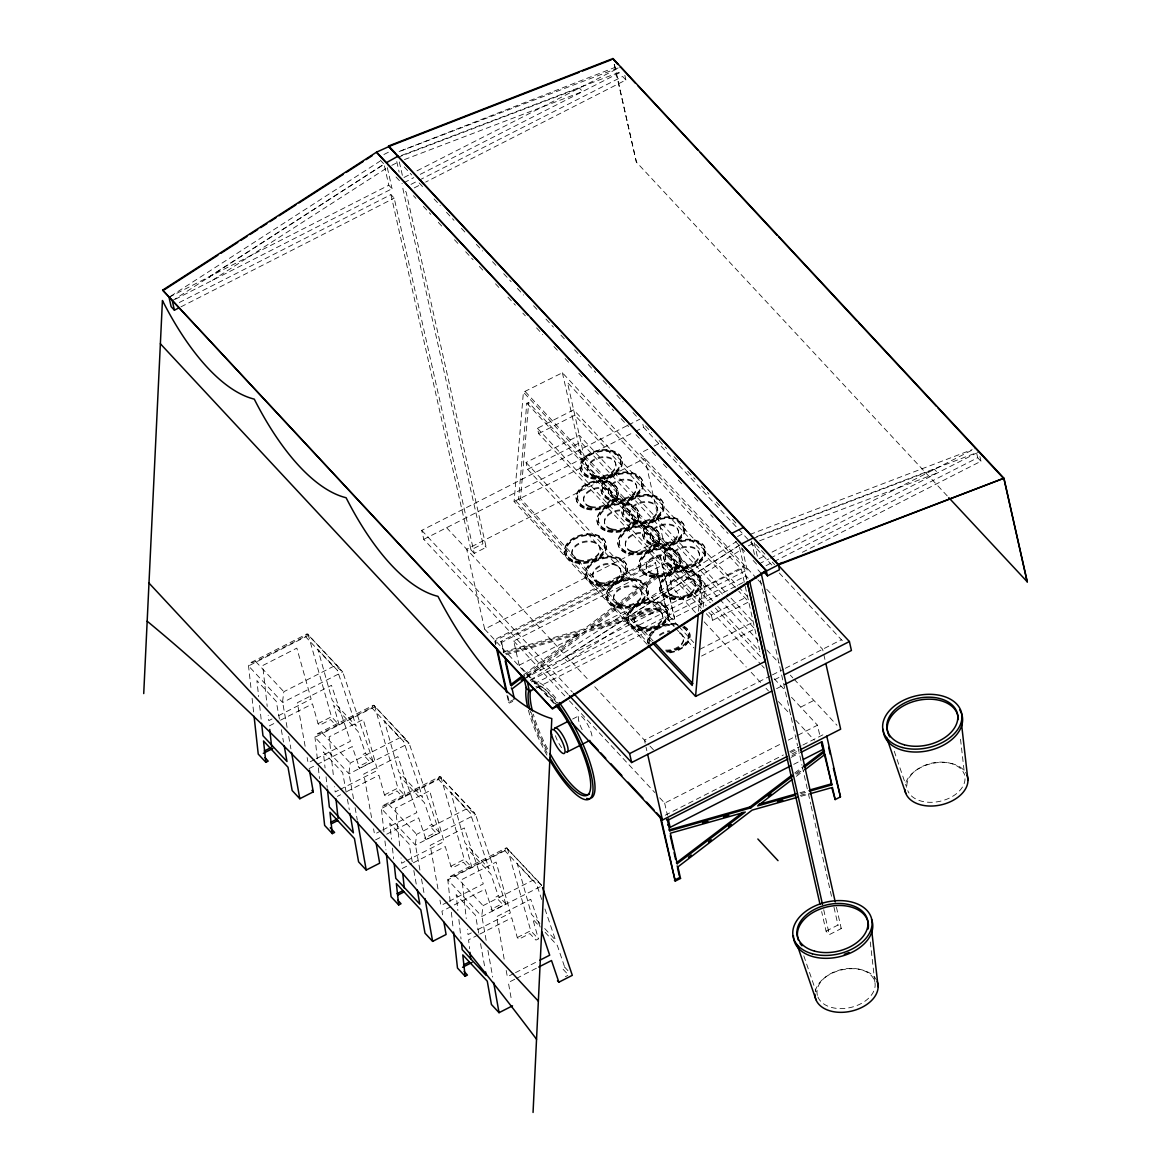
<?xml version="1.0" encoding="UTF-8"?>
<svg xmlns="http://www.w3.org/2000/svg" width="1171" height="1171" viewBox="0 0 1171 1171"><rect width="100%" height="100%" fill="white"/><g stroke="black" fill="none" stroke-linecap="round" stroke-linejoin="round"><path stroke-width="0.75" stroke-dasharray="5 3.75" d="M647.109 644.357L514.084 501.51L523.408 392.168L562.387 372.759L743.907 567.657L746.688 580.055M651.281 641.532L518.621 499.08L526.789 403.117L528.707 402.619L702.293 588.998L700.434 610.735M653.198 641.035L520.524 498.583L528.707 402.619M698.531 611.233L700.375 589.496L526.789 403.117M703.2 607.105L704.913 587.066L523.408 392.168M373.066 761.384L365.425 753.187L362.995 754.417L369.26 761.15L358.238 766.771L359.614 768.249L373.066 761.384L342.708 671.891L337.599 667.587L333.325 666.46L283.821 691.71L282.548 701.824L287.407 729.24M439.491 832.698L431.85 824.501L429.42 825.745L435.685 832.464L424.649 838.085L426.024 839.563L439.491 832.698L409.118 743.204L404.01 738.916L399.75 737.774L350.231 763.024L348.958 773.138L353.51 798.783M505.901 904.012L498.26 895.815L495.831 897.059L502.096 903.778L491.073 909.399L492.449 910.877L505.901 904.012L475.543 814.518L470.435 810.23L466.16 809.088L416.656 834.338L415.368 844.467L419.921 870.097M541.69 885.232L538.689 882.436L532.585 880.402L483.067 905.651L481.793 915.781L486.653 943.197M250.916 687.509L248.545 665.918L249.76 663.254L255.717 661.527L305.236 636.292L307.183 633.862L341.551 670.105M317.341 758.823L314.97 737.232L316.185 734.568L322.127 732.841L371.646 707.606L373.608 705.176L407.976 741.419M383.956 831.937L381.38 808.546L382.112 806.351L388.552 804.17L438.056 778.92L440.018 776.49L474.387 812.733M450.176 901.45L447.805 879.86L449.02 877.196L454.963 875.484L504.481 850.234L506.428 847.804L540.812 884.046M526.979 675.945L585.485 631.184L665.787 608.496L669.358 621.538L674.642 618.83L660.561 556.342L659.727 555.435L494.499 639.688L495.67 644.884M590.96 626.983L658.336 575.444L666.036 606.827L591.809 627.89L590.96 626.983L665.201 605.919L666.036 606.827M526.379 677.936L586.32 632.077L666.621 609.388M591.809 627.89L659.171 576.337M796.909 774.324L802.647 769.933M796.309 776.314L803.482 770.825M523.598 674.877L578.65 633.116L579.484 634.009L525.881 674.686M503.149 651.896L584.183 628.915L657.795 573.058L655.453 562.651L500.807 641.503L503.984 652.803L585.017 629.808L658.629 573.951L655.453 562.651M794.743 773.006L801.959 767.517M795.577 773.899L802.794 768.425M170.556 296.292L379.902 161.247M172.298 300.786L383.166 164.76M527.155 676.56L736.5 541.529M530.419 680.073L739.765 545.027M385.786 168.639L212.361 280.352L209.097 276.839L384.059 164.13L380.385 160.193M383.898 154.513L389.87 151.469M391.802 165.36L399.252 161.554L402.824 177.377M169.019 297.273L388.801 185.223L392.065 188.721L175.504 299.147M403.995 177.48L410.479 174.172M416.978 170.849L620.513 67.084M404.01 182.647L413.744 177.67M420.243 174.362L620.615 72.192M179.28 302.528L390.924 194.62L394.188 198.133L474.255 553.385L486.185 547.296L406.132 192.044L402.853 188.531L482.92 543.798L486.185 547.296M410.992 184.389L417.505 181.066M419.145 180.232L622.635 76.481L625.9 79.979L425.659 182.076M180.919 306.861L394.188 198.133M414.271 187.887L424.034 182.91M701.356 608.364L538.631 433.621L537.43 428.293L573.629 409.835L737.598 585.895M538.631 433.621L574.829 415.163L737.554 589.906M674.203 626.705L527.623 469.308L526.086 462.486L579.367 435.319L728.435 595.38M527.623 469.308L580.904 442.14L725.01 596.873M568.155 694.374L423.756 539.333L421.736 530.375L626.866 425.79M628.49 424.956L639.893 419.145M423.756 539.333L633.774 432.245M635.399 431.426L643.538 427.269L749.469 541.017M514.084 501.51L583.539 466.585L710.343 602.743M647.856 449.24L640.039 453.221L756.729 578.518M654.106 446.049L658.805 443.663M390.924 194.62L470.991 549.887L482.92 543.798M251.048 662.464L306.875 634.009M272.023 718.979L268.774 720.633L268.188 715.305M278.552 715.657L311.135 699.028L296.834 648.134L262.714 665.538L267.208 706.42M269.345 725.874L278.932 720.985M280.528 720.18L312.496 703.873L318.029 723.605L319.566 725.259L330.603 719.623L336.706 726.181M662.845 538.279L644.84 458.373L466.658 549.214L484.662 629.12L662.845 538.279L718.54 598.088M318.029 723.605L331.495 716.74L339.122 724.937L333.589 705.22L358.077 731.509L365.425 753.187M660.561 556.342L495.333 640.581L496.504 645.792M317.473 733.778L373.286 705.323M500.807 641.503L501.642 642.396L656.287 563.544M555.039 703.771L519.163 665.23L513.703 641.005L666.533 563.09L706.128 605.612M737.467 536.538L744.932 532.732M314.604 759.525L308.09 762.848L307.139 757.549M316.229 758.706L350.451 741.258L331.481 685.328L297.361 702.732L305.25 746.937M309.115 768.571L315.497 765.322M317.092 764.502L352.251 746.571L359.614 768.249M748.357 545.862L754.329 542.817L760.301 549.228M519.163 665.23L671.993 587.315L695.501 612.565M524.096 678.536L743.878 566.471L747.142 569.984L530.565 680.41M759.057 558.728L765.556 555.42M772.055 552.112L975.589 448.332M704.913 587.066L743.907 567.657M759.071 563.895L768.82 558.933M770.445 558.099L975.692 453.455M534.357 683.776L745.986 575.869L748.167 578.211M766.068 565.637L772.582 562.314M774.207 561.495L977.712 457.729L980.976 461.242L800.261 553.371M507.014 695.237L508.58 702.176L513.879 699.482M535.996 688.124L744.375 581.87M338.448 790.293L335.184 791.947L334.599 786.619M340.073 789.459L377.545 770.357L363.259 719.448L329.139 736.852L333.618 777.734M508.58 702.176L509.414 703.083L513.396 701.048M337.365 796.382L340.556 794.758M346.953 791.494L378.906 775.202L384.454 794.919L385.976 796.573L397.013 790.937L403.117 797.495M708.85 612.36L711.339 615.024L747.537 596.566L738.842 587.227M706.333 613.692L712.539 620.367L748.737 601.909L738.799 591.238M384.454 794.919L397.906 788.054L405.547 796.265L399.999 776.534L424.488 802.823L431.85 824.501M383.883 805.092L439.711 776.636M699.995 649.232L753.275 622.064L729.679 596.712M572.604 719.038L579.03 715.774M701.531 656.053L754.812 628.886L726.24 598.205M381.029 830.839L374.5 834.176L373.564 828.863M382.654 830.019L416.861 812.572L397.891 756.642L363.771 774.046L371.983 820.022M375.525 839.9L380.326 837.455M386.708 834.191L418.676 817.9L426.024 839.563M404.859 861.607L401.609 863.261L401.024 857.933M406.483 860.773L443.97 841.671L429.669 790.762L395.549 808.166L400.043 849.048M770.796 675.711L644.445 740.116L645.645 745.444M772.421 674.877L783.75 669.095M785.375 668.275L841.393 639.717M402.18 868.516L411.768 863.627M413.363 862.807L445.331 846.516L450.864 866.233L452.401 867.887L463.423 862.251L469.527 868.809M774.514 679.722L781.028 676.399M776.563 688.665L783.062 685.342M450.864 866.233L464.316 859.368L471.957 867.579L466.424 847.848L490.912 874.152L498.26 895.815M450.308 876.406L506.121 847.95M800.905 707.035L813.86 700.419M447.439 902.168L440.925 905.49L439.974 900.177M449.064 901.333L483.286 883.885L464.316 827.956L430.196 845.36L438.086 889.565M659.727 797.817L664.674 803.13L781.745 743.439M788.244 740.131L796.368 735.988M797.993 735.154L817.504 725.2L819.846 735.593M665.172 815.25L783.414 754.958M789.898 751.65L801.242 745.868M802.852 745.049L823.916 734.305M790.732 752.543L797.217 749.25M792.05 753.963L798.52 750.655M791.962 755.632L798.476 752.309M791.172 757.359L799.31 753.216M540.329 886.667L481.896 916.469L447.805 879.86L507.863 849.238L541.953 885.832M793.704 764.356L800.203 761.033M471.284 932.921L468.019 934.575L467.434 929.247M477.797 929.598L510.38 912.985L496.094 862.076L461.974 879.48L466.263 918.576M478.178 934.941L468.59 939.83L469.571 948.73M479.788 934.121L511.742 917.83L517.275 937.547L518.812 939.201L529.848 933.58L535.952 940.123L538.382 938.893L532.834 919.162L540.182 927.051M517.275 937.547L530.741 930.696L538.382 938.893M513.849 973.482L507.336 976.804L506.077 969.72M515.489 972.647L538.294 961.01M514.757 979.263L508.36 982.528L511.566 1000.517M516.352 978.444L537.123 967.861M567.95 970.642L564.685 967.129L562.256 968.373L568.52 975.092L565.359 976.702M826.053 931.135L837.982 925.046L841.261 928.559L829.317 934.648L826.053 931.135L821.647 911.594M615.77 67.098L398.286 151.879L618.815 67.728M401.58 155.406L620.367 71.885M397.686 157.397L579.382 88.059L582.646 91.558L404.346 159.622M749.967 534.459L972.164 449.635M756.642 536.655L978.854 451.845M752.763 538.66L934.443 469.308L937.708 472.821L759.423 540.87M799.939 792.782L808.576 790.337M800.774 793.675L807.683 791.728M505.433 653.799L578.65 633.116M506.267 654.691L579.484 634.009M800.174 795.416L807.156 793.44M801.008 796.309L807.99 794.333M518.621 499.08L520.524 498.583M700.375 589.496L702.293 588.998M614.175 64.464L636.395 162.125L947.602 496.284M404.229 166.897L411.694 174.918M419.145 182.925L424.122 188.268M434.075 198.938L440.296 205.613M446.502 212.302L453.967 220.309M461.433 228.316L465.165 232.326M476.348 244.344L482.569 251.018M492.508 261.689L496.241 265.7M503.706 273.707L511.171 281.728M517.377 288.403L523.598 295.077M533.552 305.763L538.528 311.091M545.979 319.112L553.444 327.119M560.909 335.126L564.627 339.136M574.58 349.822L580.801 356.496M588.252 364.503L595.717 372.51M603.182 380.531L609.403 387.206M616.854 395.213L623.074 401.887M633.028 412.573L637.99 417.915M645.455 425.922L651.676 432.597M659.141 440.603L666.592 448.61M674.057 456.631L680.278 463.306M687.728 471.313L695.193 479.32M701.414 485.994L708.879 494.016M716.33 502.022L721.307 507.365M732.504 519.382L737.467 524.725M761.501 550.516L765.087 554.366M772.26 562.065L774.646 564.642M750.713 542.349L771.835 565.022M779.286 573.029L843.618 642.103M396.018 176.997L402.239 183.671M413.436 195.689L415.925 198.353M423.375 206.359L430.84 214.381M438.305 222.388L443.282 227.73M454.465 239.748L458.198 243.744M465.663 251.765L473.113 259.772M479.334 266.446L484.311 271.789M495.494 283.806L500.471 289.149M507.936 297.156L515.401 305.163M522.851 313.169L525.34 315.848M536.538 327.865L542.744 334.54M553.942 346.557L557.674 350.553M565.139 358.575L568.857 362.571M578.811 373.256L583.787 378.599M594.97 390.616L599.947 395.959M606.168 402.634L613.633 410.64M621.084 418.647L628.549 426.668M636.014 434.675L640.976 440.018M652.174 452.035L657.151 457.378M663.357 464.053L668.334 469.395M678.287 480.066L682.02 484.077M694.447 497.426L699.424 502.769M710.621 514.786L713.095 517.45M720.56 525.472L728.025 533.478M735.447 541.441L744.785 551.468M753.143 560.455L756.729 564.305M757.93 569.794L761.194 573.292M757.974 579.85L761.706 583.861M766.683 589.203L822.628 649.276L825.438 661.703M719.784 599.42L758.149 640.61M766.815 649.92L779.198 663.21M790.337 675.169L792.811 677.833M794.055 679.165L836.987 725.259M525.311 391.67L706.816 586.569M712.758 601.001L586.042 464.946L567.481 382.551L741.389 569.296L744.844 584.636M717.721 606.329L759.95 651.691M715.32 608.086L761.311 657.473M711.075 610.925L760.579 664.074M761.823 665.406L764.297 668.07M774.192 678.697L784.102 689.324M791.523 697.301L817.504 725.2M537.43 428.293L703.888 607.017M704.166 621.86L746.234 667.046M751.197 672.359L761.091 682.986M766.039 688.299L768.513 690.963M778.422 701.59L790.791 714.881M795.738 720.194L814.299 740.131M657.795 573.058L658.629 573.951M674.642 618.83L659.727 555.435M526.086 462.486L677.628 625.226M678.873 626.558L693.774 642.557M675.447 628.037L694.081 648.046M515.987 501.012L649.012 643.86M584.183 628.915L585.017 629.808M585.485 631.184L586.32 632.077M470.991 549.887L474.255 553.385M446.605 527.682L588.501 680.044M594.722 686.718L648.91 744.917M650.022 746.117L654.487 750.904M421.736 530.375L572.37 692.105M513.703 641.005L568.155 699.482M569.384 700.8L654.779 792.504M484.662 629.12L553.942 703.508M305.236 636.292L333.325 666.46M371.646 707.606L399.75 737.774M438.056 778.92L466.16 809.088M504.481 850.234L532.585 880.402M539.89 923.363L531.473 914.317L517.187 863.422L536.552 884.222L541.719 899.46M544.705 928.515L555.522 940.137L544.603 907.935M545.086 932.306L557.323 945.465L564.685 967.129M255.717 661.527L283.821 691.71M322.127 732.841L350.231 763.024M388.552 804.17L416.656 834.338M454.963 875.484L483.067 905.651M507.263 848.038L530.741 930.696M440.852 776.724L464.316 859.368M374.427 705.396L397.906 788.054M308.017 634.082L331.495 716.74M492.449 910.877L485.087 889.213L441.935 911.214L442.77 915.883M894.249 751.226L906.588 787.263M803.804 955.814L816.158 991.837M539.933 926.393L530.726 899.284L496.606 916.673L504.496 960.879M979.907 456.544L980.976 461.242M976.643 453.031L977.712 457.729M754.329 542.817L757.491 556.869M836.445 907.247L841.261 928.559M751.46 541.061L754.622 555.113M760.33 580.45L763.931 596.434M764.326 598.205L783.15 681.698M783.545 683.469L797.553 745.649M797.963 747.42L801.959 765.19M802.355 766.961L807.961 791.83M808.371 793.601L810.771 804.257M811.166 806.043L831.586 896.635M833.986 907.291L837.982 925.046M747.142 569.984L742.385 548.906L567.437 661.615L564.159 658.102L739.121 545.393L738.023 540.534M823.711 909.779L829.317 934.648M739.516 547.15L743.878 566.471M745.986 575.869L746.791 579.425M745.224 586.334L759.555 649.934M624.846 75.281L625.9 79.979M614.365 64.376L636.395 162.125M711.339 615.024L712.539 620.367M642.864 424.283L643.538 427.269M666.533 563.09L671.993 587.315M658.336 575.444L665.201 605.919M665.787 608.496L668.524 620.63M664.674 803.13L667.411 815.236M562.387 372.759L583.539 466.585M646.055 747.23L646.846 750.772M396.779 161.569L399.15 172.108M501.642 642.396L503.984 652.803M507.863 696.13L509.414 703.083M387.323 167.643L392.065 188.721M384.454 165.901L388.801 185.223M487.926 950.325L492.698 977.053M478.676 933.024L475.514 915.341L456.148 894.542L457.905 910.54M480.564 943.636L484.984 968.388M421.516 878.997L424.37 895.039M412.251 861.71L409.103 844.028L389.738 823.228L391.495 839.226M413.831 870.551L416.349 884.691M355.091 807.683L357.316 820.168M346.148 792.152L342.679 772.699L323.313 751.914L325.07 767.913M347.406 799.237L349.309 809.834M288.681 736.369L290.906 748.84M279.415 719.067L276.268 701.385L256.903 680.6L258.659 696.599M281.318 729.679L283.514 742.063M960.527 739.252L964.611 775.158M870.273 941.952L875.176 985.045M458.886 919.425L461.023 938.981M451.362 912.253L453.133 928.442M392.461 848.111L393.632 858.782M384.937 840.939L385.932 849.941M326.05 776.797L327.221 787.468M318.322 767.825L319.507 778.613M259.625 705.484L261.192 719.697M252.102 698.311L253.683 712.7M817.387 995.365A29.495 19.512 -12.7 0 1 855.43 968.622A29.495 19.512 -12.7 0 1 865.896 1000.532A29.495 19.512 -12.7 0 1 817.929 996.975M815.25 991.442A32.027 21.18 -12.7 0 1 843.676 969.486A32.027 21.18 -12.7 0 1 876.523 980.054M965.021 778.759A29.495 19.512 -12.7 0 1 939.508 801.403A29.495 19.512 -12.7 0 1 907.774 790.688M906.837 785.682A29.495 19.512 -12.7 0 1 932.35 763.038A29.495 19.512 -12.7 0 1 964.084 773.738M905.93 782.287A32.027 21.18 -12.7 0 1 935.585 762.848A32.027 21.18 -12.7 0 1 966.368 773.753M679.443 632.369A14.315 9.47 -12.7 0 1 681.551 643.713A14.315 9.47 -12.7 0 1 665.626 650.081M659.463 634.755A14.315 9.47 -12.7 0 1 669.475 630.745M682.766 626.909A19.834 13.115 -12.7 0 1 685.708 642.616A19.834 13.115 -12.7 0 1 663.635 651.427M649.276 640.303A19.834 13.115 -12.7 0 1 678.741 625.27M683.835 626.061A21.356 14.125 -12.7 0 1 688.241 641.137A21.356 14.125 -12.7 0 1 668.685 652.306M648.456 644.109A21.356 14.125 -12.7 0 1 655.423 628.593A21.356 14.125 -12.7 0 1 677.877 623.923M683.996 626.778A21.356 14.125 -12.7 0 1 688.402 641.854A21.356 14.125 -12.7 0 1 668.846 653.023M648.236 643.64A21.356 14.125 -12.7 0 1 656.302 628.842A21.356 14.125 -12.7 0 1 678.038 624.626M682.927 627.627A19.834 13.115 -12.7 0 1 685.869 643.318A19.834 13.115 -12.7 0 1 663.796 652.145M650.066 644.372A19.834 13.115 -12.7 0 1 674.203 625.212M679.634 633.248A14.315 9.47 -12.7 0 1 681.756 644.592A14.315 9.47 -12.7 0 1 665.816 650.959M659.654 635.619A14.315 9.47 -12.7 0 1 669.68 631.623M582.163 729.679A13.437 3.63 63 0 1 578.781 715.993A13.437 3.63 63 0 1 587.154 723.663A13.437 3.63 63 0 1 591.999 738.696M561.612 747.64A13.437 3.63 63 0 1 555.42 735.71M547.179 753.055A60.936 16.453 63 0 1 530.082 710.548M535.864 686.396A60.936 16.453 63 0 1 557.367 706.113M546.916 755.105A65.386 17.653 63 0 1 527.945 708.338M534.152 682.415A65.386 17.653 63 0 1 557.22 703.566M547.545 748.913A60.936 16.453 63 0 1 533.317 714.149M537.884 685.357A60.936 16.453 63 0 1 558.23 703.537M546.535 749.572A65.386 17.653 63 0 1 531.268 712.275M531.297 681.917A65.386 17.653 63 0 1 558.157 701.092M308.617 635.282L248.545 665.918L282.635 702.512L342.708 671.891L308.617 635.282M375.027 706.596L314.97 737.232L349.06 773.826L409.118 743.204L375.027 706.596M441.452 777.91L381.38 808.546L415.471 845.155L475.543 814.518L441.452 777.91M337.307 670.266L317.941 649.481L332.227 700.375L356.277 726.196L337.307 670.266M403.717 741.58L384.351 720.794L398.652 771.689L422.687 797.51L403.717 741.58M470.142 812.894L450.776 792.108L465.063 843.003L489.112 868.823L470.142 812.894M636.277 520.466A14.315 9.47 -12.7 0 0 657.546 509.605A14.315 9.47 -12.7 0 0 636.453 503.808A14.315 9.47 -12.7 0 0 636.277 520.466M632.984 521.593A19.834 13.115 -12.7 0 0 662.449 506.575A19.834 13.115 -12.7 0 0 633.233 498.539A19.834 13.115 -12.7 0 0 632.984 521.593M632.223 522.573A21.356 14.125 -12.7 0 0 663.942 506.399A21.356 14.125 -12.7 0 0 632.486 497.734A21.356 14.125 -12.7 0 0 632.223 522.573M632.384 523.276A21.356 14.125 -12.7 0 0 664.103 507.102A21.356 14.125 -12.7 0 0 632.647 498.451A21.356 14.125 -12.7 0 0 632.384 523.276M633.145 522.31A19.834 13.115 -12.7 0 0 662.61 507.277A19.834 13.115 -12.7 0 0 633.394 499.241A19.834 13.115 -12.7 0 0 633.145 522.31M636.468 521.329A14.315 9.47 -12.7 0 0 657.751 510.483A14.315 9.47 -12.7 0 0 636.643 504.672A14.315 9.47 -12.7 0 0 636.468 521.329M657.151 542.876A14.315 9.47 -12.7 0 0 678.419 532.029A14.315 9.47 -12.7 0 0 657.326 526.218A14.315 9.47 -12.7 0 0 657.151 542.876M653.857 544.003A19.834 13.115 -12.7 0 0 683.322 528.985A19.834 13.115 -12.7 0 0 654.106 520.949A19.834 13.115 -12.7 0 0 653.857 544.003M653.096 544.983A21.356 14.125 -12.7 0 0 684.815 528.809A21.356 14.125 -12.7 0 0 653.359 520.158A21.356 14.125 -12.7 0 0 653.096 544.983M653.257 545.686A21.356 14.125 -12.7 0 0 684.976 529.512A21.356 14.125 -12.7 0 0 653.52 520.861A21.356 14.125 -12.7 0 0 653.257 545.686M654.018 544.72A19.834 13.115 -12.7 0 0 683.483 529.702A19.834 13.115 -12.7 0 0 654.267 521.651A19.834 13.115 -12.7 0 0 654.018 544.72M657.341 543.739A14.315 9.47 -12.7 0 0 678.624 532.893A14.315 9.47 -12.7 0 0 657.517 527.096A14.315 9.47 -12.7 0 0 657.341 543.739M594.517 475.631A14.315 9.47 -12.7 0 0 615.8 464.785A14.315 9.47 -12.7 0 0 594.707 458.973A14.315 9.47 -12.7 0 0 594.517 475.631M591.238 476.773A19.834 13.115 -12.7 0 0 620.703 461.74A19.834 13.115 -12.7 0 0 591.487 453.704A19.834 13.115 -12.7 0 0 591.238 476.773M590.477 477.739A21.356 14.125 -12.7 0 0 622.196 461.564A21.356 14.125 -12.7 0 0 590.74 452.914A21.356 14.125 -12.7 0 0 590.477 477.739M590.638 478.456A21.356 14.125 -12.7 0 0 622.357 462.282A21.356 14.125 -12.7 0 0 590.901 453.616A21.356 14.125 -12.7 0 0 590.638 478.456M591.399 477.475A19.834 13.115 -12.7 0 0 620.864 462.457A19.834 13.115 -12.7 0 0 591.648 454.421A19.834 13.115 -12.7 0 0 591.399 477.475M594.722 476.509A14.315 9.47 -12.7 0 0 616.005 465.663A14.315 9.47 -12.7 0 0 594.897 459.852A14.315 9.47 -12.7 0 0 594.722 476.509M678.024 565.286A14.315 9.47 -12.7 0 0 699.292 554.439A14.315 9.47 -12.7 0 0 678.199 548.628A14.315 9.47 -12.7 0 0 678.024 565.286M674.73 566.427A19.834 13.115 -12.7 0 0 704.195 551.395A19.834 13.115 -12.7 0 0 674.979 543.359A19.834 13.115 -12.7 0 0 674.73 566.427M673.969 567.393A21.356 14.125 -12.7 0 0 705.689 551.219A21.356 14.125 -12.7 0 0 674.233 542.568A21.356 14.125 -12.7 0 0 673.969 567.393M674.13 568.111A21.356 14.125 -12.7 0 0 705.85 551.936A21.356 14.125 -12.7 0 0 674.394 543.271A21.356 14.125 -12.7 0 0 674.13 568.111M674.891 567.13A19.834 13.115 -12.7 0 0 704.356 552.112A19.834 13.115 -12.7 0 0 675.14 544.076A19.834 13.115 -12.7 0 0 674.891 567.13M678.214 566.164A14.315 9.47 -12.7 0 0 699.497 555.303A14.315 9.47 -12.7 0 0 678.39 549.506A14.315 9.47 -12.7 0 0 678.214 566.164M615.39 498.041A14.315 9.47 -12.7 0 0 636.673 487.195A14.315 9.47 -12.7 0 0 615.58 481.383A14.315 9.47 -12.7 0 0 615.39 498.041M612.111 499.183A19.834 13.115 -12.7 0 0 641.576 484.165A19.834 13.115 -12.7 0 0 612.36 476.114A19.834 13.115 -12.7 0 0 612.111 499.183M611.35 500.149A21.356 14.125 -12.7 0 0 643.069 483.974A21.356 14.125 -12.7 0 0 611.613 475.324A21.356 14.125 -12.7 0 0 611.35 500.149M611.511 500.866A21.356 14.125 -12.7 0 0 643.23 484.692A21.356 14.125 -12.7 0 0 611.774 476.041A21.356 14.125 -12.7 0 0 611.511 500.866M612.272 499.885A19.834 13.115 -12.7 0 0 641.737 484.867A19.834 13.115 -12.7 0 0 612.521 476.831A19.834 13.115 -12.7 0 0 612.272 499.885M615.595 498.919A14.315 9.47 -12.7 0 0 636.878 488.073A14.315 9.47 -12.7 0 0 615.77 482.262A14.315 9.47 -12.7 0 0 615.595 498.919M632.208 551.204A14.315 9.47 -12.7 0 0 653.491 540.358A14.315 9.47 -12.7 0 0 632.399 534.547A14.315 9.47 -12.7 0 0 632.208 551.204M628.929 552.346A19.834 13.115 -12.7 0 0 658.395 537.313A19.834 13.115 -12.7 0 0 629.178 529.277A19.834 13.115 -12.7 0 0 628.929 552.346M628.168 553.312A21.356 14.125 -12.7 0 0 659.888 537.138A21.356 14.125 -12.7 0 0 628.432 528.487A21.356 14.125 -12.7 0 0 628.168 553.312M628.329 554.029A21.356 14.125 -12.7 0 0 660.049 537.855A21.356 14.125 -12.7 0 0 628.593 529.19A21.356 14.125 -12.7 0 0 628.329 554.029M629.09 553.049A19.834 13.115 -12.7 0 0 658.541 538.031A19.834 13.115 -12.7 0 0 629.339 529.995A19.834 13.115 -12.7 0 0 629.09 553.049M632.413 552.083A14.315 9.47 -12.7 0 0 653.696 541.222A14.315 9.47 -12.7 0 0 632.589 535.425A14.315 9.47 -12.7 0 0 632.413 552.083M653.081 573.614A14.315 9.47 -12.7 0 0 674.364 562.768A14.315 9.47 -12.7 0 0 653.272 556.957A14.315 9.47 -12.7 0 0 653.081 573.614M649.803 574.756A19.834 13.115 -12.7 0 0 679.268 559.723A19.834 13.115 -12.7 0 0 650.051 551.687A19.834 13.115 -12.7 0 0 649.803 574.756M649.041 575.722A21.356 14.125 -12.7 0 0 680.761 559.548A21.356 14.125 -12.7 0 0 649.305 550.897A21.356 14.125 -12.7 0 0 649.041 575.722M649.202 576.439A21.356 14.125 -12.7 0 0 680.922 560.265A21.356 14.125 -12.7 0 0 649.466 551.614A21.356 14.125 -12.7 0 0 649.202 576.439M649.964 575.459A19.834 13.115 -12.7 0 0 679.429 560.441A19.834 13.115 -12.7 0 0 650.212 552.405A19.834 13.115 -12.7 0 0 649.964 575.459M653.286 574.493A14.315 9.47 -12.7 0 0 674.569 563.646A14.315 9.47 -12.7 0 0 653.462 557.835A14.315 9.47 -12.7 0 0 653.286 574.493M611.335 528.794A14.315 9.47 -12.7 0 0 632.618 517.948A14.315 9.47 -12.7 0 0 611.525 512.137A14.315 9.47 -12.7 0 0 611.335 528.794M608.056 529.921A19.834 13.115 -12.7 0 0 637.507 514.903A19.834 13.115 -12.7 0 0 608.305 506.867A19.834 13.115 -12.7 0 0 608.056 529.921M607.295 530.902A21.356 14.125 -12.7 0 0 639.015 514.728A21.356 14.125 -12.7 0 0 607.559 506.077A21.356 14.125 -12.7 0 0 607.295 530.902M607.456 531.605A21.356 14.125 -12.7 0 0 639.176 515.43A21.356 14.125 -12.7 0 0 607.72 506.78A21.356 14.125 -12.7 0 0 607.456 531.605M608.203 530.639A19.834 13.115 -12.7 0 0 637.668 515.621A19.834 13.115 -12.7 0 0 608.466 507.57A19.834 13.115 -12.7 0 0 608.203 530.639M611.54 529.658A14.315 9.47 -12.7 0 0 632.823 518.812A14.315 9.47 -12.7 0 0 611.716 513.015A14.315 9.47 -12.7 0 0 611.54 529.658M673.969 596.024A14.315 9.47 -12.7 0 0 695.237 585.178A14.315 9.47 -12.7 0 0 674.145 579.382A14.315 9.47 -12.7 0 0 673.969 596.024M670.676 597.166A19.834 13.115 -12.7 0 0 700.141 582.148A19.834 13.115 -12.7 0 0 670.924 574.112A19.834 13.115 -12.7 0 0 670.676 597.166M669.914 598.147A21.356 14.125 -12.7 0 0 701.634 581.972A21.356 14.125 -12.7 0 0 670.178 573.307A21.356 14.125 -12.7 0 0 669.914 598.147M670.075 598.849A21.356 14.125 -12.7 0 0 701.795 582.675A21.356 14.125 -12.7 0 0 670.339 574.024A21.356 14.125 -12.7 0 0 670.075 598.849M670.837 597.883A19.834 13.115 -12.7 0 0 700.302 582.851A19.834 13.115 -12.7 0 0 671.085 574.815A19.834 13.115 -12.7 0 0 670.837 597.883M674.159 596.903A14.315 9.47 -12.7 0 0 695.442 586.056A14.315 9.47 -12.7 0 0 674.335 580.245A14.315 9.47 -12.7 0 0 674.159 596.903M590.462 506.384A14.315 9.47 -12.7 0 0 611.745 495.523A14.315 9.47 -12.7 0 0 590.652 489.727A14.315 9.47 -12.7 0 0 590.462 506.384M587.169 507.511A19.834 13.115 -12.7 0 0 616.634 492.493A19.834 13.115 -12.7 0 0 587.432 484.457A19.834 13.115 -12.7 0 0 587.169 507.511M586.422 508.492A21.356 14.125 -12.7 0 0 618.142 492.318A21.356 14.125 -12.7 0 0 586.686 483.652A21.356 14.125 -12.7 0 0 586.422 508.492M586.583 509.195A21.356 14.125 -12.7 0 0 618.303 493.02A21.356 14.125 -12.7 0 0 586.847 484.37A21.356 14.125 -12.7 0 0 586.583 509.195M587.33 508.229A19.834 13.115 -12.7 0 0 616.795 493.196A19.834 13.115 -12.7 0 0 587.593 485.16A19.834 13.115 -12.7 0 0 587.33 508.229M590.667 507.248A14.315 9.47 -12.7 0 0 611.935 496.402A14.315 9.47 -12.7 0 0 590.843 490.59A14.315 9.47 -12.7 0 0 590.667 507.248M641.357 627.114A14.315 9.47 -12.7 0 0 662.625 616.268A14.315 9.47 -12.7 0 0 641.532 610.457A14.315 9.47 -12.7 0 0 641.357 627.114M638.063 628.256A19.834 13.115 -12.7 0 0 667.529 613.223A19.834 13.115 -12.7 0 0 638.312 605.187A19.834 13.115 -12.7 0 0 638.063 628.256M637.302 629.222A21.356 14.125 -12.7 0 0 669.022 613.048A21.356 14.125 -12.7 0 0 637.566 604.397A21.356 14.125 -12.7 0 0 637.302 629.222M637.463 629.939A21.356 14.125 -12.7 0 0 669.183 613.765A21.356 14.125 -12.7 0 0 637.727 605.114A21.356 14.125 -12.7 0 0 637.463 629.939M638.224 628.959A19.834 13.115 -12.7 0 0 667.69 613.941A19.834 13.115 -12.7 0 0 638.473 605.905A19.834 13.115 -12.7 0 0 638.224 628.959M641.547 627.993A14.315 9.47 -12.7 0 0 662.83 617.146A14.315 9.47 -12.7 0 0 641.723 611.335A14.315 9.47 -12.7 0 0 641.547 627.993M620.469 604.704A14.315 9.47 -12.7 0 0 641.752 593.858A14.315 9.47 -12.7 0 0 620.659 588.047A14.315 9.47 -12.7 0 0 620.469 604.704M617.19 605.831A19.834 13.115 -12.7 0 0 646.655 590.813A19.834 13.115 -12.7 0 0 617.439 582.777A19.834 13.115 -12.7 0 0 617.19 605.831M616.429 606.812A21.356 14.125 -12.7 0 0 648.149 590.638A21.356 14.125 -12.7 0 0 616.693 581.987A21.356 14.125 -12.7 0 0 616.429 606.812M616.59 607.515A21.356 14.125 -12.7 0 0 648.31 591.355A21.356 14.125 -12.7 0 0 616.854 582.69A21.356 14.125 -12.7 0 0 616.59 607.515M617.351 606.549A19.834 13.115 -12.7 0 0 646.816 591.531A19.834 13.115 -12.7 0 0 617.6 583.495A19.834 13.115 -12.7 0 0 617.351 606.549M620.674 605.583A14.315 9.47 -12.7 0 0 641.957 594.722A14.315 9.47 -12.7 0 0 620.85 588.925A14.315 9.47 -12.7 0 0 620.674 605.583M599.596 582.294A14.315 9.47 -12.7 0 0 620.879 571.433A14.315 9.47 -12.7 0 0 599.786 565.637A14.315 9.47 -12.7 0 0 599.596 582.294M596.317 583.421A19.834 13.115 -12.7 0 0 625.782 568.403A19.834 13.115 -12.7 0 0 596.566 560.367A19.834 13.115 -12.7 0 0 596.317 583.421M595.556 584.402A21.356 14.125 -12.7 0 0 627.275 568.228A21.356 14.125 -12.7 0 0 595.819 559.562A21.356 14.125 -12.7 0 0 595.556 584.402M595.717 585.105A21.356 14.125 -12.7 0 0 627.436 568.93A21.356 14.125 -12.7 0 0 595.98 560.28A21.356 14.125 -12.7 0 0 595.717 585.105M596.478 584.139A19.834 13.115 -12.7 0 0 625.943 569.106A19.834 13.115 -12.7 0 0 596.727 561.07A19.834 13.115 -12.7 0 0 596.478 584.139M599.801 583.158A14.315 9.47 -12.7 0 0 621.084 572.312A14.315 9.47 -12.7 0 0 599.976 566.501A14.315 9.47 -12.7 0 0 599.801 583.158M578.723 559.87A14.315 9.47 -12.7 0 0 600.006 549.023A14.315 9.47 -12.7 0 0 578.913 543.227A14.315 9.47 -12.7 0 0 578.723 559.87M575.444 561.011A19.834 13.115 -12.7 0 0 604.909 545.993A19.834 13.115 -12.7 0 0 575.693 537.957A19.834 13.115 -12.7 0 0 575.444 561.011M574.683 561.978A21.356 14.125 -12.7 0 0 606.402 545.818A21.356 14.125 -12.7 0 0 574.946 537.152A21.356 14.125 -12.7 0 0 574.683 561.978M574.844 562.695A21.356 14.125 -12.7 0 0 606.563 546.52A21.356 14.125 -12.7 0 0 575.107 537.87A21.356 14.125 -12.7 0 0 574.844 562.695M575.605 561.729A19.834 13.115 -12.7 0 0 605.056 546.696A19.834 13.115 -12.7 0 0 575.854 538.66A19.834 13.115 -12.7 0 0 575.605 561.729M578.928 560.748A14.315 9.47 -12.7 0 0 600.211 549.902A14.315 9.47 -12.7 0 0 579.103 544.091A14.315 9.47 -12.7 0 0 578.928 560.748"/><path stroke-width="1.5" d="M143.726 693.583L162.432 300.508A214.191 89.142 73.7 0 0 254.268 399.121A214.191 89.142 73.7 0 0 346.104 497.734A214.191 89.142 73.7 0 0 437.954 596.346A278.317 115.827 73.7 0 0 551.804 718.584L533.054 1112.45M698.223 614.848L692.207 685.459L652.525 642.864M747.098 581.826L765.044 661.483L695.589 696.408L702.893 610.75M521.271 680.322L524.125 678.126M514.347 698.736L512.122 688.855L524.959 679.034M688.504 857.26L691.358 855.079M708.484 841.978L711.339 839.797M728.464 826.697L731.319 824.501M768.249 796.251L771.103 794.055M660.312 817.724L675.228 881.119L680.527 878.426L677.921 866.891L752.133 810.112L797.524 797.29M792.02 779.608L757.608 805.926L795.592 795.153M804.916 769.742L824.984 754.387L824.15 753.48L831.849 784.863L809.41 791.23M524.432 675.784L511.39 685.664L510.556 684.772L522.149 675.974M743 812.25L676.37 862.807L677.204 863.715L745.298 812.045L670.339 833.225L677.204 863.715M792.694 776.095L750.831 807.858L669.797 830.839L668.963 829.946L749.996 806.951L791.845 775.187M803.394 766.434L823.608 751.094L821.647 742.429M804.228 767.327L824.443 751.987L822.101 741.594L800.935 752.382M778.305 564.334L1003.928 478.222L778.334 564.92L766.405 571.009L552.463 708.997L162.652 290.13L376.594 152.128L766.156 570.423L767.488 575.854L779.432 569.779L778.305 564.334L388.567 146.009L612.931 58.55L1003.928 478.222L1027.274 581.841L948.788 497.66M164.423 289.705L217.908 255.219M220.968 253.243L237.772 242.397M240.831 240.421L246.949 236.483M250.009 234.507L257.649 229.589M260.694 227.613L266.812 223.676M269.872 221.7L275.975 217.762M279.035 215.786L295.839 204.94M298.898 202.978L343.22 174.391M346.265 172.415L363.083 161.569M366.142 159.607L372.246 155.655M162.652 290.13L552.229 708.426L766.156 570.423M376.594 152.128L388.772 146.624L778.334 564.92M376.828 152.698L386.225 162.784L398.125 156.124M169.019 297.273L171.142 306.67L174.406 310.183L179.295 307.695M264.207 751.05L270.194 747.991M263.299 753.348L272.843 748.474M254.078 716.301L258.235 754.095L265.861 762.292L268.188 761.106L264.953 757.637M741.302 544.047L753.231 537.957M265.861 762.292L263.519 740.95L288.007 767.239L292.165 790.542L299.805 798.739L313.272 791.874L309.393 770.137M524.096 678.536L526.218 687.933L529.482 691.432L534.371 688.943M777.471 564.993L782.36 562.504M330.632 822.364L336.604 819.305M331.305 823.842L337.672 820.608M319.903 782.213L324.645 825.409L332.286 833.606L334.613 832.435L330.281 827.795M554.981 728.04L567.803 721.497M567.364 751.884L589.803 740.438M332.286 833.606L329.944 812.264L354.432 838.553L358.589 861.856L366.23 870.053L379.682 863.188L376.081 843.018M573.614 693.452L629.632 753.597L769.64 682.21M784.292 674.745L849.414 641.532L851.419 650.49L784.687 684.508M569.399 695.72L631.652 762.541L771.674 691.153M397.042 893.678L403.029 890.619M397.73 895.156L404.083 891.921M386.328 853.527L391.07 896.723L398.696 904.934L401.024 903.749L397.789 900.265M443.897 922.119L446.092 934.502L432.641 941.367L425 933.17L420.843 909.867L396.354 883.578L398.696 904.934M571.287 722.126L662.464 820.037L787.19 756.437M800.144 749.835L840.646 729.182L825.833 663.489M666.621 819.539L667.455 820.432L787.922 759.013M667.66 824.691L670.134 827.355L790.454 766.01M803.452 759.379L822.964 749.425L821.413 742.502M463.467 964.992L469.439 961.947M462.545 967.29L472.103 962.416M453.528 932.043L457.48 968.036L465.121 976.248L467.434 975.062L464.199 971.579M674.394 880.226L679.692 877.518L680.527 878.426M831.981 788.273L835.172 799.573L840.456 796.88L826.77 736.12M539.919 960.191L549.697 955.199L541.661 931.472M538.719 967.041L551.512 960.527L558.86 982.191L572.312 975.326L542.539 887.559M465.121 976.248L462.779 954.892L487.268 981.181L491.425 1004.484L499.051 1012.681L512.517 1005.816M390.294 145.921L578.972 72.382M582.368 71.05L611.277 59.794M758.501 804.536L796.485 793.762M810.303 789.84L831.015 783.97M702.615 822.979L707.855 821.5M723.532 817.065L728.772 815.587M777.485 801.828L782.726 800.349M809.732 793.85L832.435 787.439L835.172 799.573M618.01 64.42L612.931 58.55M613.165 59.048L617.922 64.449M620.63 67.069L635.341 83.141M637.932 85.776L697.799 149.947M700.287 152.625L777.222 235.43M778.686 236.835L856.879 320.927M858.343 322.391L936.551 406.41M938 407.947L1003.957 478.793L1027.187 581.885M778.452 565.344L849.414 641.532M387.469 164.13L527.975 314.999M530.463 317.663L607.559 400.453M610.047 403.117L766.405 571.009M763.902 572.004L767.488 575.854M823.608 751.094L824.443 751.987M840.456 796.88L833.357 768.205M654.428 642.367L692.866 683.63M648.353 645.689L695.589 696.408M749.996 806.951L750.831 807.858M757.842 838.992L778.012 860.656M556.284 705.103L558.757 707.752M589.701 740.98L598.366 750.274M600.84 752.938L605.788 758.252M610.735 763.565L621.874 775.524M628.066 782.169L642.908 798.11M646.626 802.106L654.047 810.069M656.521 812.733L661.469 818.046M556.415 706.172L562.607 712.817M511.273 687.963L512.122 688.855M677.087 865.998L677.921 866.891M160.368 343.762L549.741 761.838M557.484 980.713L558.86 982.191M148.98 583.07L538.353 1001.161M311.896 790.396L313.272 791.874M731.655 533.39L743.805 527.301M886.608 737.423L905.812 793.426M797.349 945.407L815.967 999.712M828.673 747.376L830.224 754.314M824.984 754.387L831.849 784.863M761.194 573.292L835.245 901.919M749.66 581.153L822.51 904.451M747.596 582.982L820.051 904.495M668.187 818.705L670.134 827.355M667.455 820.432L669.797 830.839M670.266 835.713L673.325 849.268M674.086 852.649L675.608 859.426M677.467 867.638L679.312 875.879M647.651 754.329L662.464 820.037M661.147 818.617L675.228 881.119M629.632 753.597L631.652 762.541M527.36 682.034L529.482 691.432M504.906 656.887L511.39 685.664M505.213 661.059L510.556 684.772M497.294 649.261L507.072 692.661M496.46 648.368L506.238 691.768M172.298 300.786L174.406 310.183M493.65 982.396L499.051 1012.681M485.614 971.93L486.243 975.458L462.194 949.637L461.418 942.538M425.014 898.611L432.641 941.367M417.3 890.004L419.818 904.144L395.783 878.323L394.217 864.11M357.638 821.94L366.23 870.053M349.939 813.377L353.408 832.83L329.358 807.009L327.412 789.239M291.535 752.411L299.805 798.739M284.158 745.605L286.997 761.516L262.948 735.695L261.587 723.254M961.493 723.634L967.963 780.457M871.648 929.92L878.118 986.758M469.966 952.286L470.742 959.4M402.765 873.844L404.332 888.086M335.96 798.973L338.112 818.544M269.74 729.445L271.687 747.23M394.861 152.611L388.567 146.009M877.108 981.313A32.027 21.18 -12.7 0 1 850.424 1011.349A32.027 21.18 -12.7 0 1 814.943 994.281M848.975 952.521A38.672 25.572 -12.7 0 1 844.291 954.306M871.517 919.352A40.238 26.611 -12.7 0 1 837.997 957.073A40.238 26.611 -12.7 0 1 793.426 935.629M798.52 940.372A36.023 23.83 -12.7 0 1 830.839 906.164A36.023 23.83 -12.7 0 1 868.092 928.984M802.003 945.787A36.023 23.83 -12.7 0 1 799.983 943.182M966.953 775.026A32.027 21.18 -12.7 0 1 941.294 804.828A32.027 21.18 -12.7 0 1 904.846 789.371M959.722 709.919A40.238 26.611 -12.7 0 1 930.403 750.187A40.238 26.611 -12.7 0 1 883.256 729.343M889.828 736.896A36.023 23.83 -12.7 0 1 916.073 700.829A36.023 23.83 -12.7 0 1 958.273 719.506M554.395 728.948A13.437 3.63 63 0 1 564.232 737.964A13.437 3.63 63 0 1 566.354 751.987M589.511 793.967A60.936 16.453 63 0 1 550.048 753.582M532.468 711.031A60.936 16.453 63 0 1 530.697 690.026M557.367 706.113A60.936 16.453 63 0 1 590.491 789.049A60.936 16.453 63 0 1 549.755 757.696M529.731 709.084A60.936 16.453 63 0 1 528.677 691.051M558.201 704.898A65.386 17.653 63 0 1 592.716 792.796A65.386 17.653 63 0 1 549.419 759.569M527.565 706.757A65.386 17.653 63 0 1 526.452 687.421M590.14 798.534A65.386 17.653 63 0 1 586.671 798.432M559.24 702.541A65.386 17.653 63 0 1 591.56 797.905M147.165 621.201A2835.459 1180.031 73.7 0 1 536.538 1039.277M812.352 953.78A40.238 26.611 -12.7 0 0 872.132 923.29A40.238 26.611 -12.7 0 0 812.864 906.983A40.238 26.611 -12.7 0 0 812.352 953.78M814.46 951.086A36.023 23.83 -12.7 0 0 867.989 923.787A36.023 23.83 -12.7 0 0 814.914 909.194A36.023 23.83 -12.7 0 0 814.46 951.086M902.197 747.479A40.238 26.611 -12.7 0 0 961.977 717.003A40.238 26.611 -12.7 0 0 902.709 700.697A40.238 26.611 -12.7 0 0 902.197 747.479M904.305 744.785A36.023 23.83 -12.7 0 0 957.819 717.501A36.023 23.83 -12.7 0 0 904.759 702.893A36.023 23.83 -12.7 0 0 904.305 744.785M551.6 734.48A13.437 3.63 63 0 0 563.324 753.524A13.437 3.63 63 0 0 559.489 736.5A13.437 3.63 63 0 0 551.6 734.48"/></g></svg>
